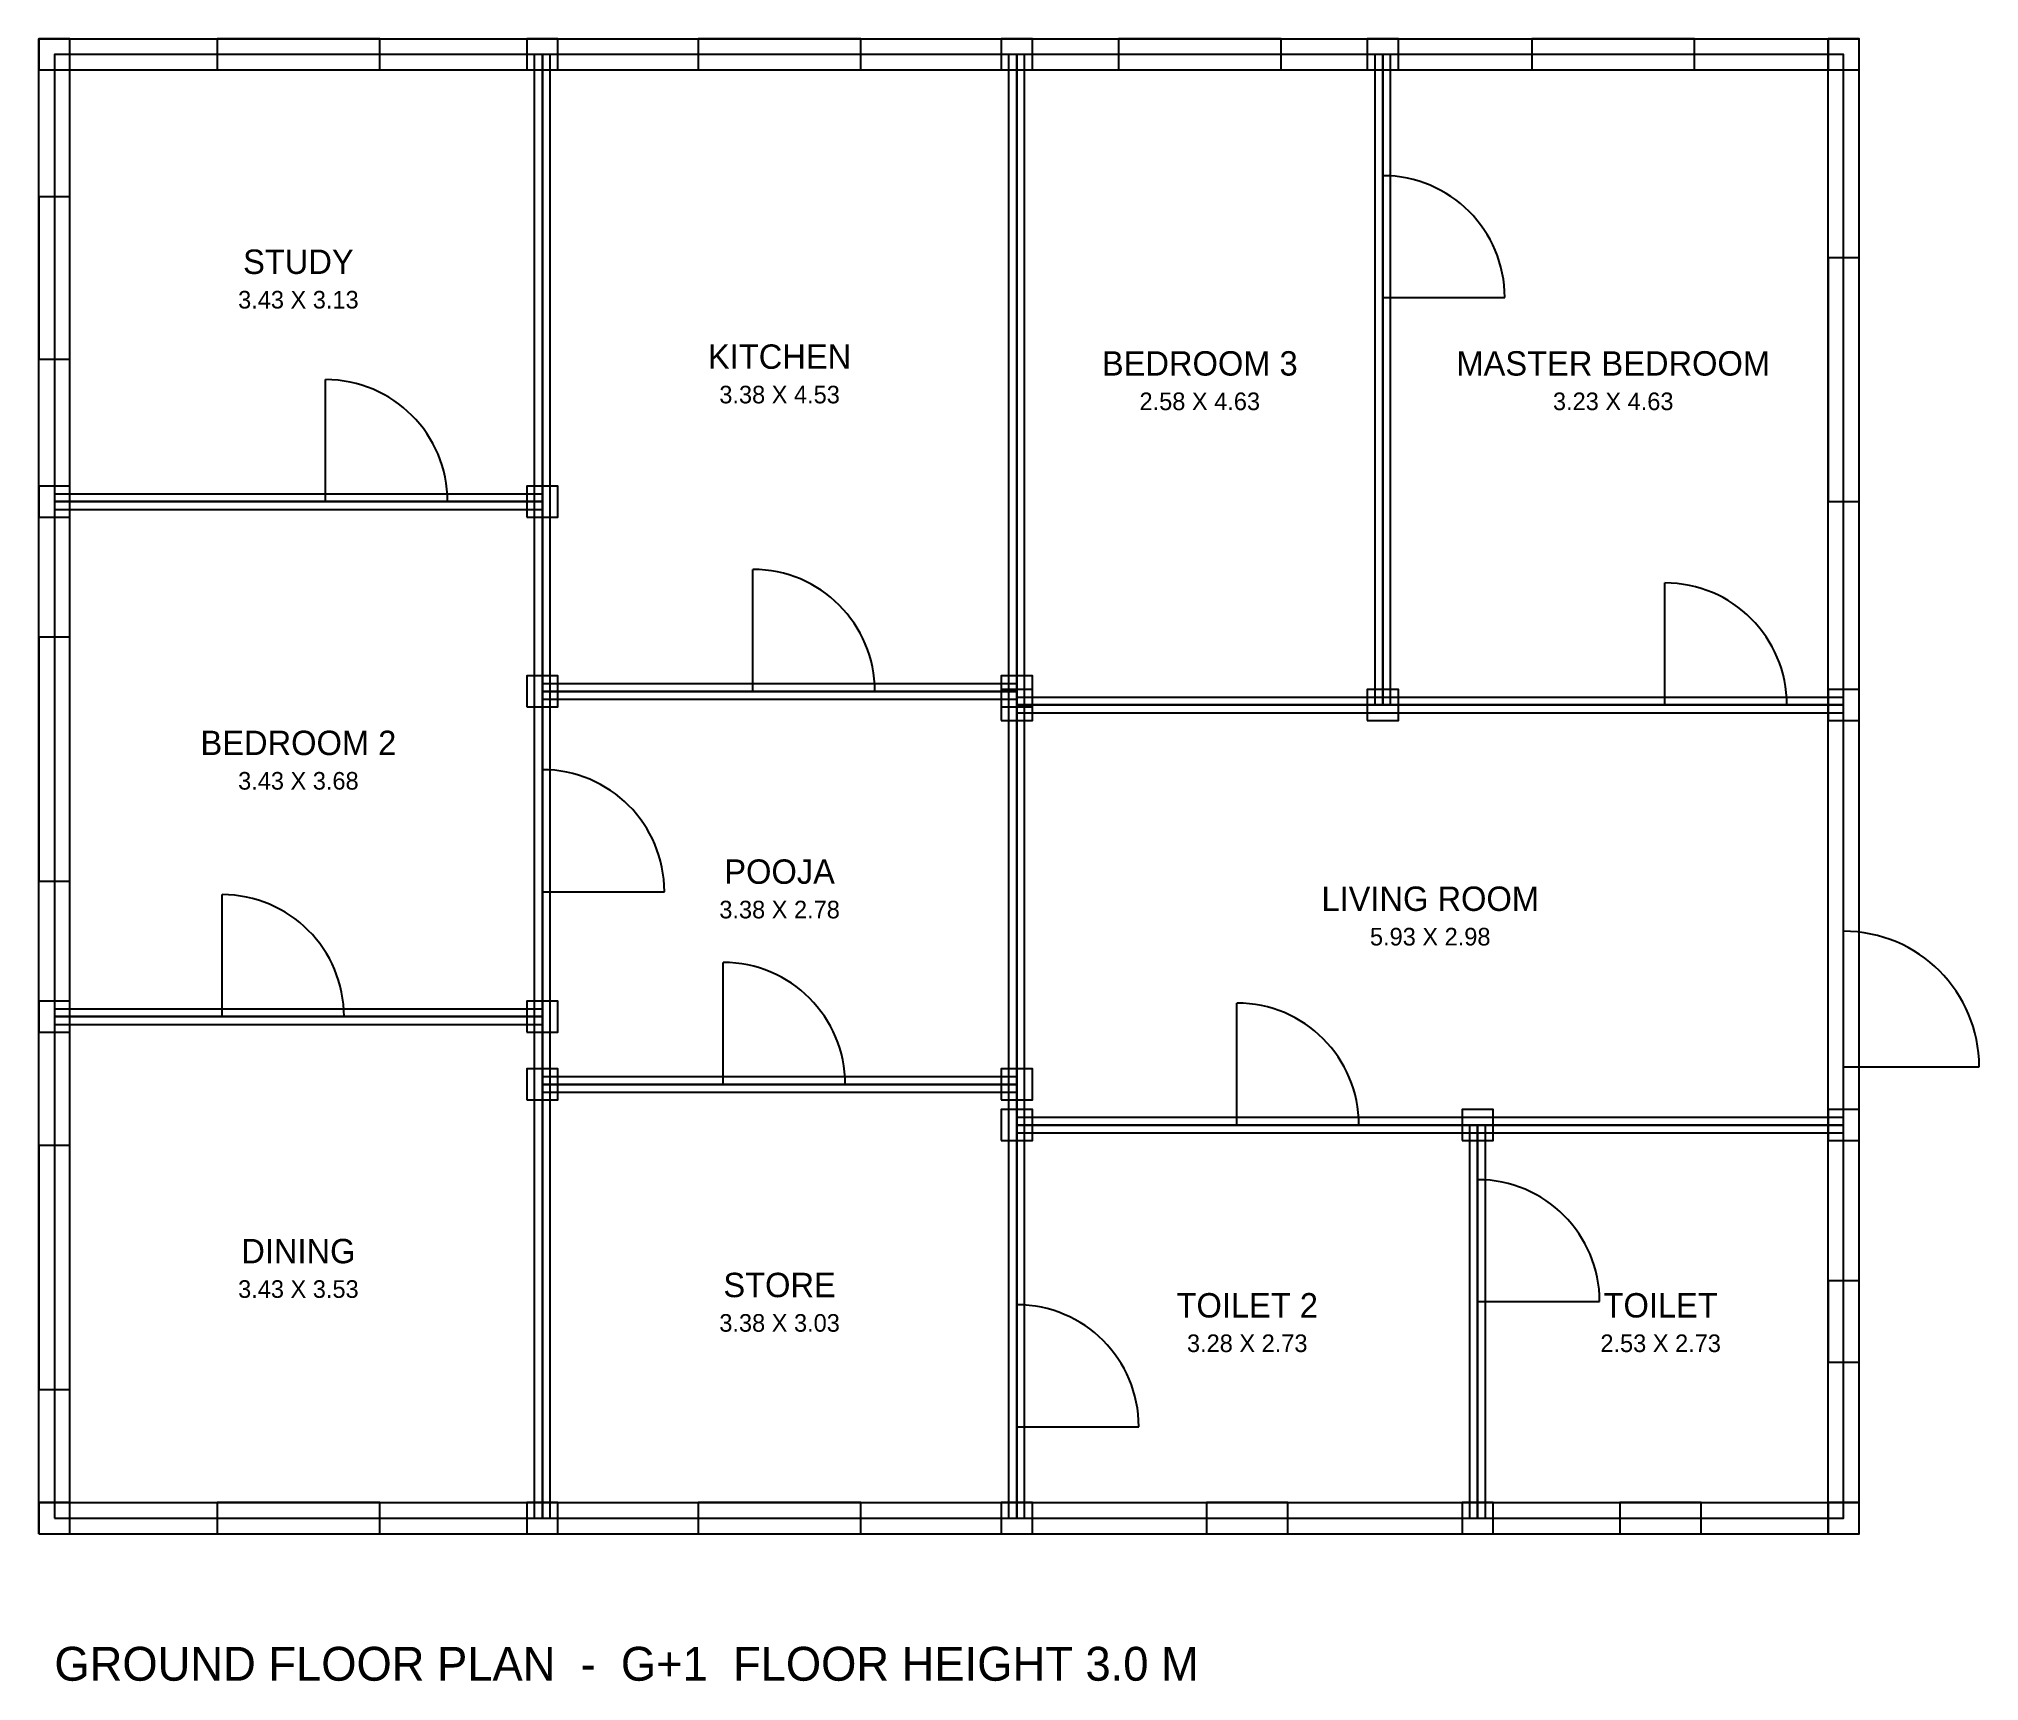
# Model space of a CAD drawing. Header units: millimetres. Extents: x -115 to 14200, y -1204 to 10915.
import ezdxf
from ezdxf.enums import TextEntityAlignment as Align

# ---------------------------------------------------------------- set-up
doc = ezdxf.new("R2010")
doc.units = ezdxf.units.MM
for name, color, linetype in [('A-ANNO-TEXT', 2, 'Continuous'), ('A-AREA-ROOM', 8, 'Continuous'), ('A-DOOR', 3, 'Continuous'), ('A-GLAZ-WINDOW', 5, 'Continuous'), ('A-WALL', 7, 'Continuous'), ('S-COLS', 1, 'Continuous')]:
    doc.layers.add(name, color=color, linetype=linetype)

msp = doc.modelspace()

# ---------------------------------------------------------------- linework, layer by layer
at = {"layer": 'A-AREA-ROOM'}
for points in [[(0, 7500), (3600, 7500), (3600, 10800), (0, 10800)], [(3600, 6100), (7100, 6100), (7100, 10800), (3600, 10800)], [(7100, 6000), (9800, 6000), (9800, 10800), (7100, 10800)], [(9800, 6000), (13200, 6000), (13200, 10800), (9800, 10800)], [(0, 3700), (3600, 3700), (3600, 7500), (0, 7500)], [(3600, 3200), (7100, 3200), (7100, 6100), (3600, 6100)], [(7100, 2900), (13200, 2900), (13200, 6000), (7100, 6000)], [(0, 0), (3600, 0), (3600, 3700), (0, 3700)], [(3600, 0), (7100, 0), (7100, 3200), (3600, 3200)], [(7100, 0), (10500, 0), (10500, 2900), (7100, 2900)], [(10500, 0), (13200, 0), (13200, 2900), (10500, 2900)]]:
    msp.add_lwpolyline(points, close=True, dxfattribs=at)
at = {"layer": 'A-DOOR'}
for p, q in [((9800, 9005), (10700, 9005)), ((2001, 7500), (2001, 8400)), ((5153, 6100), (5153, 7000)), ((11881, 6000), (11881, 6900)), ((1237, 3700), (1237, 4600)), ((3600, 4622), (4500, 4622)), ((4934, 3200), (4934, 4100)), ((8724, 2900), (8724, 3800)), ((13200, 3330), (14200, 3330)), ((10500, 1597), (11400, 1597)), ((7100, 674), (8000, 674))]:
    msp.add_line(p, q, dxfattribs=at)
for centre, radius in [((9800, 9005), 900), ((2001, 7500), 900), ((5153, 6100), 900), ((11881, 6000), 900), ((3600, 4622), 900), ((1237, 3700), 900), ((13200, 3330), 1000), ((4934, 3200), 900), ((8724, 2900), 900), ((10500, 1597), 900), ((7100, 674), 900)]:
    msp.add_arc(centre, radius, 0, 90, dxfattribs=at)
at = {"layer": 'A-GLAZ-WINDOW'}
for points in [[(1200, 10685), (2400, 10685), (2400, 10915), (1200, 10915)], [(4750, 10685), (5950, 10685), (5950, 10915), (4750, 10915)], [(7850, 10685), (9050, 10685), (9050, 10915), (7850, 10915)], [(10900, 10685), (12100, 10685), (12100, 10915), (10900, 10915)], [(-115, 8550), (115, 8550), (115, 9750), (-115, 9750)], [(13085, 7500), (13315, 7500), (13315, 9300), (13085, 9300)], [(-115, 4700), (115, 4700), (115, 6500), (-115, 6500)], [(-115, 950), (115, 950), (115, 2750), (-115, 2750)], [(13085, 1150), (13315, 1150), (13315, 1750), (13085, 1750)], [(1200, -115), (2400, -115), (2400, 115), (1200, 115)], [(4750, -115), (5950, -115), (5950, 115), (4750, 115)], [(8500, -115), (9100, -115), (9100, 115), (8500, 115)], [(11550, -115), (12150, -115), (12150, 115), (11550, 115)]]:
    msp.add_lwpolyline(points, close=True, dxfattribs=at)
at = {"layer": 'A-WALL'}
for p, q in [((-115, 10915), (13315, 10915)), ((-115, -115), (-115, 10915)), ((115, -115), (115, 10915)), ((13085, -115), (13085, 10915)), ((13315, -115), (13315, 10915)), ((3542, 0), (3542, 10800)), ((3658, 0), (3658, 10800)), ((7042, 0), (7042, 10800)), ((7158, 0), (7158, 10800)), ((9743, 6000), (9743, 10800)), ((9858, 6000), (9858, 10800)), ((-115, 10685), (13315, 10685)), ((0, 7558), (3600, 7558)), ((0, 7442), (3600, 7442)), ((3600, 6158), (7100, 6158)), ((3600, 6042), (7100, 6042)), ((7100, 6058), (13200, 6058)), ((7100, 5942), (13200, 5942)), ((0, 3758), (3600, 3758)), ((0, 3642), (3600, 3642)), ((3600, 3258), (7100, 3258)), ((3600, 3142), (7100, 3142)), ((7100, 2958), (13200, 2958)), ((10442, 0), (10442, 2900)), ((10558, 0), (10558, 2900)), ((7100, 2842), (13200, 2842)), ((-115, 115), (13315, 115)), ((-115, -115), (13315, -115))]:
    msp.add_line(p, q, dxfattribs=at)
at = {"layer": 'S-COLS'}
for points in [[(-115, 10685), (115, 10685), (115, 10915), (-115, 10915)], [(3485, 10685), (3715, 10685), (3715, 10915), (3485, 10915)], [(6985, 10685), (7215, 10685), (7215, 10915), (6985, 10915)], [(9685, 10685), (9915, 10685), (9915, 10915), (9685, 10915)], [(13085, 10685), (13315, 10685), (13315, 10915), (13085, 10915)], [(-115, 7385), (115, 7385), (115, 7615), (-115, 7615)], [(3485, 7385), (3715, 7385), (3715, 7615), (3485, 7615)], [(3485, 5985), (3715, 5985), (3715, 6215), (3485, 6215)], [(6985, 5985), (7215, 5985), (7215, 6215), (6985, 6215)], [(6985, 5885), (7215, 5885), (7215, 6115), (6985, 6115)], [(9685, 5885), (9915, 5885), (9915, 6115), (9685, 6115)], [(13085, 5885), (13315, 5885), (13315, 6115), (13085, 6115)], [(-115, 3585), (115, 3585), (115, 3815), (-115, 3815)], [(3485, 3585), (3715, 3585), (3715, 3815), (3485, 3815)], [(3485, 3085), (3715, 3085), (3715, 3315), (3485, 3315)], [(6985, 3085), (7215, 3085), (7215, 3315), (6985, 3315)], [(6985, 2785), (7215, 2785), (7215, 3015), (6985, 3015)], [(10385, 2785), (10615, 2785), (10615, 3015), (10385, 3015)], [(13085, 2785), (13315, 2785), (13315, 3015), (13085, 3015)], [(-115, -115), (115, -115), (115, 115), (-115, 115)], [(3485, -115), (3715, -115), (3715, 115), (3485, 115)], [(6985, -115), (7215, -115), (7215, 115), (6985, 115)], [(10385, -115), (10615, -115), (10615, 115), (10385, 115)], [(13085, -115), (13315, -115), (13315, 115), (13085, 115)]]:
    msp.add_lwpolyline(points, close=True, dxfattribs=at)

# ---------------------------------------------------------------- texts
at = {"layer": 'A-ANNO-TEXT'}
for s, height, p in [('STUDY', 180, (1800, 9270)), ('3.43 X 3.13', 130, (1800, 8990)), ('KITCHEN', 180, (5350, 8570)), ('BEDROOM 3', 180, (8450, 8520)), ('MASTER BEDROOM', 180, (11500, 8520)), ('3.38 X 4.53', 130, (5350, 8290)), ('2.58 X 4.63', 130, (8450, 8240)), ('3.23 X 4.63', 130, (11500, 8240)), ('BEDROOM 2', 180, (1800, 5720)), ('3.43 X 3.68', 130, (1800, 5440)), ('POOJA', 180, (5350, 4770)), ('LIVING ROOM', 180, (10150, 4570)), ('3.38 X 2.78', 130, (5350, 4490)), ('5.93 X 2.98', 130, (10150, 4290)), ('DINING', 180, (1800, 1970)), ('3.43 X 3.53', 130, (1800, 1690)), ('STORE', 180, (5350, 1720)), ('TOILET 2', 180, (8800, 1570)), ('TOILET', 180, (11850, 1570)), ('3.38 X 3.03', 130, (5350, 1440)), ('3.28 X 2.73', 130, (8800, 1290)), ('2.53 X 2.73', 130, (11850, 1290))]:
    msp.add_text(s, height=height, dxfattribs=at).set_placement(p, align=Align.MIDDLE_CENTER)
msp.add_text('GROUND FLOOR PLAN  -  G+1  FLOOR HEIGHT 3.0 M', height=250, dxfattribs=at).set_placement((0, -1200))

doc.saveas('drawing.dxf')
